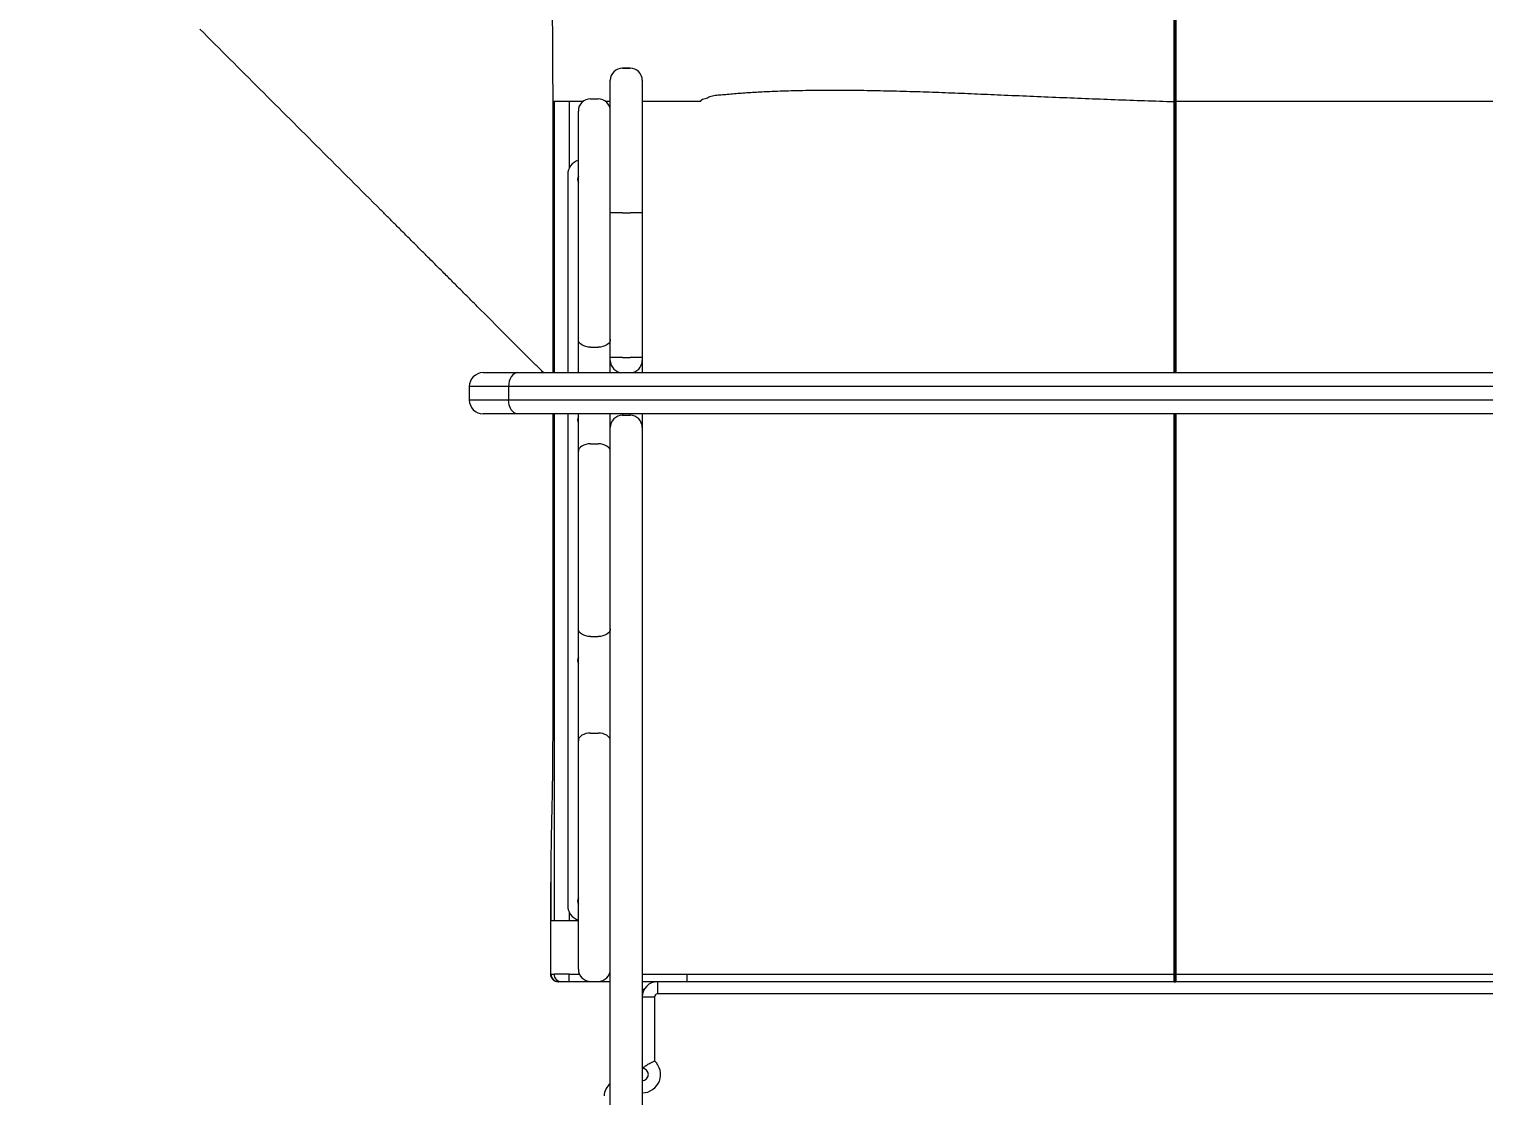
# Model space of a CAD drawing. Header units: millimetres. Extents: x -7720 to 6073, y -7402 to 5433.
# Drawn here: x -2268 to -1312, y 2390 to 3090 of the extents above; entities that cross this region are included whole.
import ezdxf

# ---------------------------------------------------------------- set-up
doc = ezdxf.new("R2010")
doc.units = ezdxf.units.MM
for name, color, linetype in [('DIKOM_ОБЪЕКТ', 7, 'Continuous'), ('DIKOM_РАЗМЕР_ЗОНА', 7, 'Continuous'), ('DIKOM_РАЗМЕР_ОБЪЕКТА', 7, 'Continuous')]:
    doc.layers.add(name, color=color, linetype=linetype)
doc.styles.add('style1', font='arial.ttf', dxfattribs={"width": 0.8})
doc.dimstyles.new('1-50', dxfattribs={"dimtxt": 300, "dimasz": 200, "dimexe": 100, "dimexo": 0, "dimgap": 100, "dimtad": 1, "dimtxsty": 'style1', "dimcen": 200, "dimclrd": 7, "dimclre": 7, "dimclrt": 7, "dimadec": 1, "dimazin": 2, "dimtfac": 1, "dimtmove": 0, "dimatfit": 2, "dimfxl": 0, "dimlwd": 25, "dimlwe": 18, "dimarcsym": 0})

# ---------------------------------------------------------------- blocks, each defined once
blk = doc.blocks.new('*D0')
at = {"layer": 'Defpoints', "color": 0, "transparency": 16777216}
for p in [(-1165.04, 3934.07), (-6387.82, -4153.36), (1392.52, -4153.36)]:
    blk.add_point(p, dxfattribs=at)
at = {"layer": 'DIKOM_РАЗМЕР_ОБЪЕКТА', "color": 7, "lineweight": 18, "transparency": 16777216}
for p, q in [((-1165.04, 3934.07), (-6487.82, 3934.07)), ((1392.52, -4153.36), (-6487.82, -4153.36))]:
    blk.add_line(p, q, dxfattribs=at)
at = {"layer": 'DIKOM_РАЗМЕР_ОБЪЕКТА', "color": 7, "lineweight": 25, "transparency": 16777216}
blk.add_line((-6387.82, 3734.07), (-6387.82, -3953.36), dxfattribs=at)
at = {"layer": 'DIKOM_РАЗМЕР_ОБЪЕКТА', "color": 7, "transparency": 16777216}
for points in [[(-6421.16, 3734.07), (-6354.49, 3734.07), (-6387.82, 3934.07)], [(-6421.16, -3953.36), (-6354.49, -3953.36), (-6387.82, -4153.36)]]:
    blk.add_solid(points, dxfattribs=at)
at = {"layer": 'DIKOM_РАЗМЕР_ОБЪЕКТА', "color": 7, "transparency": 16777216, "insert": (-6640.99, -109.65), "char_height": 300, "attachment_point": 5, "rotation": 90, "style": 'style1'}
blk.add_mtext('8100', dxfattribs=at)
blk = doc.blocks.new('*D2')
at = {"layer": 'Defpoints', "color": 0, "transparency": 16777216}
for p in [(-2365.16, 5433.02), (-7269.56, -6016.09), (1800.96, -6016.09)]:
    blk.add_point(p, dxfattribs=at)
at = {"layer": 'DIKOM_РАЗМЕР_ЗОНА', "color": 7, "lineweight": 18, "transparency": 16777216}
for p, q in [((-2365.16, 5433.02), (-7369.56, 5433.02)), ((1800.96, -6016.09), (-7369.56, -6016.09))]:
    blk.add_line(p, q, dxfattribs=at)
at = {"layer": 'DIKOM_РАЗМЕР_ЗОНА', "color": 7, "lineweight": 25, "transparency": 16777216}
blk.add_line((-7269.56, 5233.02), (-7269.56, -5816.09), dxfattribs=at)
at = {"layer": 'DIKOM_РАЗМЕР_ЗОНА', "color": 7, "transparency": 16777216}
for points in [[(-7302.9, 5233.02), (-7236.23, 5233.02), (-7269.56, 5433.02)], [(-7302.9, -5816.09), (-7236.23, -5816.09), (-7269.56, -6016.09)]]:
    blk.add_solid(points, dxfattribs=at)
at = {"layer": 'DIKOM_РАЗМЕР_ЗОНА', "color": 7, "transparency": 16777216, "insert": (-7522.73, -291.53), "char_height": 300, "attachment_point": 5, "rotation": 90, "style": 'style1'}
blk.add_mtext('11500', dxfattribs=at)

msp = doc.modelspace()

# ---------------------------------------------------------------- linework, layer by layer
at = {"layer": 'DIKOM_ОБЪЕКТ', "color": 7, "linetype": 'Continuous', "lineweight": 15}
for p, q in [((-1515.044, 3042.559), (-1515.044, 3173.65)), ((-1515.044, 3173.649), (-1515.044, 3042.562)), ((-1873.044, 3064.784), (-1878.044, 3064.784)), ((-1878.044, 3064.784), (-1873.044, 3064.784)), ((-1886.044, 2969.784), (-1886.044, 3056.784)), ((-1865.044, 3056.784), (-1865.044, 2969.784)), ((-1923.016, 3042.784), (-1923.865, 3042.784)), ((-1923.865, 3042.784), (-1923.865, 3042.233)), ((-1923.016, 3042.784), (-1922.975, 2864.784)), ((-1913.015, 3042.784), (-1913.015, 2999.168)), ((-1899.044, 3044.594), (-1894.044, 3044.594)), ((-1515.559, 3042.772), (-1515.559, 3042.801)), ((-1515.044, 2864.784), (-1515.044, 3042.545)), ((-1515.044, 3042.544), (-1515.044, 3042.532)), ((-1515.044, 3042.532), (-1515.044, 2864.784)), ((-1907.044, 2886.564), (-1907.044, 3036.594)), ((-1914.044, 2994.784), (-1914.044, 2864.784)), ((-1886.044, 2874.784), (-1886.044, 2969.784)), ((-1878.044, 2969.784), (-1886.044, 2969.784)), ((-1878.044, 2969.784), (-1873.044, 2969.784)), ((-1865.044, 2969.784), (-1873.044, 2969.784)), ((-1865.044, 2969.784), (-1865.044, 2874.784)), ((-1907.044, 2864.784), (-1907.044, 2886.564)), ((-1899.044, 2881.491), (-1894.044, 2881.491)), ((-1886.044, 2872.784), (-1886.044, 2874.784)), ((-1878.044, 2874.784), (-1886.044, 2874.784)), ((-1886.044, 2864.784), (-1886.044, 2872.784)), ((-1878.044, 2874.784), (-1873.044, 2874.784)), ((-1865.044, 2874.784), (-1873.044, 2874.784)), ((-1865.044, 2874.784), (-1865.044, 2872.784)), ((-1865.044, 2872.784), (-1865.044, 2864.784)), ((-1969.605, 2864.784), (-1946.857, 2864.784)), ((-1946.857, 2864.784), (-1083.23, 2864.784)), ((-1978.705, 2855.684), (-1978.705, 2846.884)), ((-1952.848, 2855.684), (-1978.705, 2855.684)), ((-1077.239, 2855.684), (-1952.848, 2855.684)), ((-1952.848, 2855.684), (-1952.848, 2846.884)), ((-1978.705, 2846.884), (-1952.848, 2846.884)), ((-1952.848, 2846.884), (-1077.239, 2846.884)), ((-1946.857, 2837.784), (-1969.605, 2837.784)), ((-1083.23, 2837.784), (-1946.857, 2837.784)), ((-1914.044, 2837.784), (-1914.044, 2514.784)), ((-1907.044, 2813.004), (-1907.044, 2837.784)), ((-1886.044, 2828.784), (-1886.044, 2837.784)), ((-1878.044, 2837.784), (-1878.044, 2836.784)), ((-1878.044, 2836.784), (-1873.044, 2836.784)), ((-1873.044, 2836.784), (-1873.044, 2837.784)), ((-1865.044, 2837.784), (-1865.044, 2828.784)), ((-1515.044, 2837.784), (-1515.044, 2707.95)), ((-1515.044, 2708.01), (-1515.044, 2837.784)), ((-1886.044, 2826.784), (-1886.044, 2828.784)), ((-1886.044, 1953.784), (-1886.044, 2826.784)), ((-1865.044, 2828.784), (-1865.044, 2826.784)), ((-1865.044, 2826.784), (-1865.044, 1953.784)), ((-1907.044, 2696.564), (-1907.044, 2813.004)), ((-1899.044, 2818.077), (-1894.044, 2818.077)), ((-1907.044, 2623.004), (-1907.044, 2696.564)), ((-1899.044, 2691.491), (-1894.044, 2691.491)), ((-1907.044, 2472.974), (-1907.044, 2623.004)), ((-1899.044, 2628.077), (-1894.044, 2628.077)), ((-1925.044, 2548.737), (-1925.044, 2504.784)), ((-1925.044, 2469.784), (-1925.044, 2504.784)), ((-1913.015, 2510.593), (-1913.015, 2504.784)), ((-1907.044, 2504.784), (-1913.015, 2504.784)), ((-1515.544, 2469.784), (-1515.544, 2504.784)), ((-1515.044, 2504.784), (-1515.044, 2469.784)), ((-1515.044, 2469.784), (-1515.044, 2504.784)), ((-1514.544, 2504.784), (-1514.544, 2469.784)), ((-1925.366, 2491.272), (-1925.366, 2469.784)), ((-1925.366, 2469.784), (-1925.044, 2469.784)), ((-1913.015, 2469.784), (-1923.016, 2469.784)), ((-1913.015, 2469.784), (-1906.31, 2469.784)), ((-1886.725, 2469.784), (-1886.044, 2469.784)), ((-1835.563, 2469.784), (-1515.544, 2469.784)), ((-1835.563, 2464.784), (-1835.563, 2469.784)), ((-1515.544, 2469.784), (-1515.044, 2469.784)), ((-1515.544, 2464.784), (-1515.544, 2469.784)), ((-1515.044, 2469.784), (-1515.044, 2465.284)), ((-1515.044, 2469.784), (-1514.544, 2469.784)), ((-1514.544, 2469.784), (-1194.525, 2469.784)), ((-1514.544, 2469.784), (-1514.544, 2464.784)), ((-1920.044, 2464.784), (-1920.367, 2464.784)), ((-1918.016, 2464.784), (-1920.044, 2464.784)), ((-1886.044, 2464.784), (-1913.016, 2464.784)), ((-1899.044, 2464.974), (-1894.044, 2464.974)), ((-1865.044, 2459.784), (-1863.704, 2459.784)), ((-1855.044, 2464.784), (-1855.044, 2456.784)), ((-1175.044, 2456.784), (-1855.044, 2456.784)), ((-1515.544, 2464.784), (-1835.563, 2464.784)), ((-1515.544, 2464.784), (-1514.544, 2464.784)), ((-1194.525, 2464.784), (-1514.544, 2464.784)), ((-1865.044, 2454.784), (-1857.044, 2454.784)), ((-1857.044, 2454.784), (-1857.044, 2412.728))]:
    msp.add_line(p, q, dxfattribs=at)
at = {"layer": 'DIKOM_ОБЪЕКТ', "color": 7, "linetype": 'Continuous', "lineweight": 15, "flags": 128}
for points in [[(-1515.559, 3042.801), (-1515.559, 3043.679), (-1515.557, 3047.191), (-1515.55, 3061.242), (-1515.522, 3117.442), (-1515.494, 3173.887)], [(-1514.495, 3173.888), (-1514.495, 3173.01), (-1514.497, 3169.5), (-1514.504, 3155.457), (-1514.533, 3099.284), (-1514.543, 3078.876), (-1514.56, 3042.784)], [(-1923.865, 3042.233), (-1923.865, 3039.233), (-1923.866, 3027.233), (-1923.866, 2979.233), (-1923.867, 2864.784)], [(-1515.58, 2864.784), (-1515.563, 3007.585), (-1515.559, 3042.772)], [(-1515.559, 3042.801), (-1515.46, 3042.797), (-1515.363, 3042.785), (-1515.274, 3042.763), (-1515.196, 3042.733), (-1515.131, 3042.697), (-1515.083, 3042.655), (-1515.054, 3042.609), (-1515.044, 3042.562)], [(-1515.559, 3042.772), (-1515.46, 3042.768), (-1515.363, 3042.756), (-1515.274, 3042.734), (-1515.196, 3042.704), (-1515.131, 3042.668), (-1515.083, 3042.626), (-1515.054, 3042.58), (-1515.044, 3042.532)], [(-1514.56, 3042.784), (-1514.56, 3041.906), (-1514.561, 3038.395), (-1514.562, 3024.348), (-1514.568, 2968.164), (-1514.582, 2864.784)], [(-1899.044, 2881.491), (-1900.604, 2881.588), (-1902.105, 2881.877), (-1903.488, 2882.346), (-1904.7, 2882.977), (-1905.695, 2883.746), (-1906.435, 2884.623), (-1906.89, 2885.574), (-1907.044, 2886.564)], [(-1886.044, 2886.564), (-1886.197, 2885.574), (-1886.653, 2884.623), (-1887.392, 2883.746), (-1888.387, 2882.977), (-1889.599, 2882.346), (-1890.982, 2881.877), (-1892.483, 2881.588), (-1894.044, 2881.491)], [(-1946.857, 2864.784), (-1948.026, 2864.609), (-1949.15, 2864.091), (-1950.186, 2863.25), (-1951.094, 2862.119), (-1951.839, 2860.74), (-1952.392, 2859.167), (-1952.733, 2857.459), (-1952.848, 2855.684)], [(-1946.857, 2837.784), (-1948.026, 2837.959), (-1949.15, 2838.477), (-1950.186, 2839.318), (-1951.094, 2840.449), (-1951.839, 2841.828), (-1952.392, 2843.402), (-1952.733, 2845.109), (-1952.848, 2846.884)], [(-1923.867, 2837.784), (-1923.867, 2787.233), (-1923.867, 2748.23), (-1923.867, 2696.507), (-1923.866, 2644.784)], [(-1514.586, 2837.784), (-1514.599, 2743.426), (-1514.607, 2708.247)], [(-1899.044, 2818.077), (-1900.604, 2817.98), (-1902.105, 2817.691), (-1903.488, 2817.222), (-1904.7, 2816.591), (-1905.695, 2815.823), (-1906.435, 2814.946), (-1906.89, 2813.994), (-1907.044, 2813.004)], [(-1886.044, 2813.004), (-1886.197, 2813.994), (-1886.653, 2814.946), (-1887.392, 2815.823), (-1888.387, 2816.591), (-1889.599, 2817.222), (-1890.982, 2817.691), (-1892.483, 2817.98), (-1894.044, 2818.077)], [(-1515.605, 2708.188), (-1515.499, 2708.188), (-1515.395, 2708.179), (-1515.298, 2708.159), (-1515.212, 2708.129), (-1515.141, 2708.092), (-1515.088, 2708.048), (-1515.055, 2708), (-1515.044, 2707.95)], [(-1515.044, 2708.01), (-1515.035, 2708.053), (-1515.011, 2708.095), (-1514.972, 2708.133), (-1514.919, 2708.168), (-1514.853, 2708.198), (-1514.778, 2708.221), (-1514.695, 2708.238), (-1514.607, 2708.247)], [(-1899.044, 2691.491), (-1900.604, 2691.588), (-1902.105, 2691.877), (-1903.488, 2692.346), (-1904.7, 2692.977), (-1905.695, 2693.746), (-1906.435, 2694.623), (-1906.89, 2695.574), (-1907.044, 2696.564)], [(-1886.044, 2696.564), (-1886.197, 2695.574), (-1886.653, 2694.623), (-1887.392, 2693.746), (-1888.387, 2692.977), (-1889.599, 2692.346), (-1890.982, 2691.877), (-1892.483, 2691.588), (-1894.044, 2691.491)], [(-1899.044, 2628.077), (-1900.604, 2627.98), (-1902.105, 2627.691), (-1903.488, 2627.222), (-1904.7, 2626.591), (-1905.695, 2625.823), (-1906.435, 2624.946), (-1906.89, 2623.994), (-1907.044, 2623.004)], [(-1886.044, 2623.004), (-1886.197, 2623.994), (-1886.653, 2624.946), (-1887.392, 2625.823), (-1888.387, 2626.591), (-1889.599, 2627.222), (-1890.982, 2627.691), (-1892.483, 2627.98), (-1894.044, 2628.077)], [(-1913.016, 2464.784), (-1913.016, 2464.88), (-1913.016, 2465.165), (-1913.016, 2465.627), (-1913.016, 2466.249), (-1913.016, 2467.006), (-1913.015, 2467.871), (-1913.015, 2468.809), (-1913.015, 2469.784)]]:
    msp.add_lwpolyline(points, dxfattribs=at)
at = {"layer": 'DIKOM_ОБЪЕКТ', "color": 7, "linetype": 'Continuous', "lineweight": 15}
for centre, radius, start, end in [((-1878.044, 3056.784), 8, 90, 180), ((-1873.044, 3056.784), 8, 0, 90), ((-1899.044, 3036.594), 8, 90, 180), ((-1894.044, 3036.594), 8, 0, 90), ((-1904.044, 2994.784), 10, 107.457603, 180), ((-1903.044, 2991.784), 4.5, 152.733956, 207.266044), ((-1878.044, 2872.784), 8, 180, 270), ((-1873.044, 2872.784), 8, 270, 0), ((-1969.605, 2855.684), 9.1, 90, 180), ((-1969.605, 2846.884), 9.1, 180, 270), ((-1903.044, 2833.784), 4.5, 152.733956, 207.266044), ((-1878.044, 2828.784), 8, 90, 180), ((-1873.044, 2828.784), 8, 0, 90), ((-1903.044, 2675.784), 4.5, 152.733956, 207.266044), ((-1904.044, 2514.784), 10, 180, 252.542397), ((-1903.044, 2517.784), 4.5, 152.733956, 207.266044), ((-1920.367, 2469.784), 5, 179.994647, 269.996473), ((-1920.044, 2469.784), 5, 179.994647, 269.996473), ((-1918.016, 2469.784), 5, 179.995617, 269.996186), ((-1899.044, 2472.974), 8, 180, 270), ((-1894.044, 2472.974), 8, 270, 0), ((-1855.044, 2454.784), 10, 90, 180), ((-1855.044, 2454.784), 2, 90, 180), ((-1515.544, 2465.284), 0.5, 270, 0), ((-1514.544, 2465.284), 0.5, 180, 270), ((-1865.044, 2403.784), 12, 270, 48.189685), ((-1865.044, 2403.784), 4, 270, 90), ((-1880.044, 2389.784), 10, 126.869898, 180)]:
    msp.add_arc(centre, radius, start, end, dxfattribs=at)
for points, knots in [([(-2026.797, 2961.592), (-2028.462, 2963.257), (-2031.795, 2966.587), (-2048.447, 2983.229), (-2076.58, 3011.348), (-2116.197, 3050.945), (-2142.502, 3077.253), (-2155.668, 3090.407), (-2155.682, 3090.42)], [0, 0, 0, 0, 0.0387817, 0.0775843, 0.3875399, 0.6936149, 0.9996898, 1, 1, 1, 1]), ([(-1924.167, 3096.55), (-1924.136, 3091.993), (-1924.074, 3082.878), (-1923.991, 3068.936), (-1923.92, 3055.552), (-1923.883, 3046.816), (-1923.865, 3042.784)], [0, 0, 0, 0, 0.2592846, 0.5185694, 0.7778526, 1, 1, 1, 1]), ([(-1826.52, 3042.784), (-1826.52, 3042.784), (-1826.52, 3044.662), (-1823.4, 3044.336), (-1820.77, 3046.445), (-1817.046, 3046.976), (-1813.207, 3047.364), (-1807.541, 3047.758), (-1799.976, 3048.477), (-1790.178, 3049.092), (-1778.72, 3049.675), (-1765.395, 3050.11), (-1750.045, 3050.353), (-1734.017, 3050.379), (-1717.403, 3050.209), (-1700.297, 3049.862), (-1683.151, 3049.366), (-1666.046, 3048.755), (-1649.052, 3048.074), (-1631.28, 3047.31), (-1612.744, 3046.507), (-1593.469, 3045.698), (-1574.048, 3044.909), (-1554.549, 3044.156), (-1535.034, 3043.442), (-1522.046, 3043.014), (-1515.559, 3042.801)], [0, 0, 0, 0, 0.0000001, 0.0157423, 0.0314741, 0.0489638, 0.0665031, 0.0840447, 0.1234174, 0.162813, 0.2021871, 0.2555509, 0.3090985, 0.3627512, 0.416417, 0.4699948, 0.523379, 0.5731578, 0.6229712, 0.6727544, 0.7271789, 0.7817165, 0.8363288, 0.890961, 0.9455447, 1, 1, 1, 1]), ([(-1913.015, 3042.784), (-1913.663, 3042.784), (-1914.957, 3042.784), (-1916.827, 3042.784), (-1918.552, 3042.784), (-1920.07, 3042.784), (-1921.323, 3042.784), (-1922.259, 3042.784), (-1922.872, 3042.784), (-1922.968, 3042.784), (-1923.016, 3042.784)], [0, 0, 0, 0, 0.12500748, 0.25000178, 0.37499743, 0.49999983, 0.62500268, 0.75000269, 0.87500154, 1, 1, 1, 1]), ([(-1903.879, 3042.784), (-1903.929, 3042.784), (-1906.975, 3042.784), (-1910.02, 3042.784), (-1913.015, 3042.784)], [0, 0, 0, 0, 0.0164343, 1, 1, 1, 1]), ([(-1886.044, 3042.784), (-1886.048, 3042.784), (-1887.091, 3042.784), (-1888.134, 3042.784), (-1889.172, 3042.784)], [0, 0, 0, 0, 0.004516, 1, 1, 1, 1]), ([(-1826.52, 3042.784), (-1829.101, 3042.784), (-1834.261, 3042.784), (-1841.042, 3042.784), (-1847.085, 3042.784), (-1852.393, 3042.784), (-1856.904, 3042.784), (-1860.57, 3042.784), (-1863.207, 3042.784), (-1864.694, 3042.784), (-1864.977, 3042.784), (-1865.044, 3042.784)], [0, 0, 0, 0, 0.1172681, 0.2345352, 0.3518029, 0.469071, 0.5923989, 0.715726, 0.8390531, 0.9623804, 1, 1, 1, 1]), ([(-1515.044, 3042.545), (-1515.036, 3042.575), (-1515.022, 3042.637), (-1514.911, 3042.715), (-1514.752, 3042.771), (-1514.624, 3042.78), (-1514.56, 3042.784)], [0, 0, 0, 0, 0.250055, 0.5000393, 0.7499939, 1, 1, 1, 1]), ([(-1325.044, 3042.784), (-1332.535, 3042.784), (-1347.525, 3042.784), (-1370.626, 3042.784), (-1394.102, 3042.784), (-1417.885, 3042.784), (-1441.881, 3042.784), (-1466.018, 3042.784), (-1490.253, 3042.784), (-1506.468, 3042.784), (-1514.56, 3042.784)], [0, 0, 0, 0, 0.1255429, 0.2512218, 0.3769366, 0.5025833, 0.6274352, 0.7520156, 0.8762314, 1, 1, 1, 1]), ([(-1261.371, 3042.784), (-1266.453, 3042.784), (-1276.629, 3042.784), (-1292.403, 3042.784), (-1308.509, 3042.784), (-1319.529, 3042.784), (-1325.044, 3042.784)], [0, 0, 0, 0, 0.2492105, 0.4989918, 0.7492809, 1, 1, 1, 1]), ([(-1929.872, 2864.784), (-1931.541, 2866.45), (-1939.645, 2874.541), (-1954.153, 2889.027), (-1968.993, 2903.845), (-1979.052, 2913.892), (-1984.524, 2919.357), (-1990.157, 2924.983), (-1995.379, 2930.2), (-2000.374, 2935.191), (-2005.05, 2939.863), (-2010.084, 2944.892), (-2015.447, 2950.251), (-2021.057, 2955.857), (-2024.886, 2959.683), (-2026.797, 2961.592)], [0, 0, 0, 0, 0.0562244, 0.2729814, 0.4897385, 0.5530477, 0.6163933, 0.6796664, 0.7428767, 0.784937, 0.8271274, 0.8691827, 0.9127415, 0.956448, 1, 1, 1, 1]), ([(-1922.969, 2837.784), (-1922.966, 2821.274), (-1922.94, 2710.275), (-1922.919, 2599.274), (-1922.9, 2504.784)], [0, 0, 0, 0, 0.1487367, 1, 1, 1, 1]), ([(-1515.605, 2708.188), (-1515.605, 2708.48), (-1515.604, 2709.944), (-1515.603, 2716.09), (-1515.597, 2740.675), (-1515.589, 2782.412), (-1515.585, 2819.463), (-1515.583, 2837.784)], [0, 0, 0, 0, 0.0067747, 0.0338748, 0.1422746, 0.5758732, 1, 1, 1, 1]), ([(-1515.544, 2504.784), (-1515.546, 2511.627), (-1515.551, 2525.317), (-1515.561, 2545.801), (-1515.567, 2560.154), (-1515.572, 2570.694), (-1515.575, 2580.492), (-1515.58, 2595.485), (-1515.584, 2613.999), (-1515.59, 2632.98), (-1515.597, 2652.359), (-1515.603, 2671.398), (-1515.607, 2690.077), (-1515.605, 2702.154), (-1515.605, 2708.188)], [0, 0, 0, 0, 0.0967805, 0.1936179, 0.290399, 0.3011909, 0.3443605, 0.4307956, 0.5172304, 0.6136717, 0.7102798, 0.8069455, 0.9035564, 1, 1, 1, 1]), ([(-1515.044, 2504.784), (-1515.044, 2512.623), (-1515.044, 2528.306), (-1515.044, 2551.757), (-1515.044, 2575.29), (-1515.044, 2598.826), (-1515.044, 2622.279), (-1515.044, 2643.105), (-1515.044, 2661.361), (-1515.044, 2677.181), (-1515.044, 2692.778), (-1515.044, 2702.933), (-1515.044, 2708.01)], [0, 0, 0, 0, 0.110972, 0.2220285, 0.3329996, 0.4471963, 0.5614863, 0.6756831, 0.7564965, 0.83731, 0.9186548, 1, 1, 1, 1]), ([(-1515.044, 2707.95), (-1515.044, 2702.502), (-1515.044, 2691.601), (-1515.044, 2674.791), (-1515.044, 2657.688), (-1515.044, 2640.106), (-1515.044, 2622.07), (-1515.044, 2603.603), (-1515.044, 2584.937), (-1515.044, 2567.343), (-1515.044, 2550.888), (-1515.044, 2535.581), (-1515.044, 2520.206), (-1515.044, 2509.925), (-1515.044, 2504.784)], [0, 0, 0, 0, 0.0872614, 0.1746049, 0.2619472, 0.3492067, 0.4392584, 0.5294013, 0.6195445, 0.7095965, 0.7820062, 0.854416, 0.9272081, 1, 1, 1, 1]), ([(-1514.607, 2708.247), (-1514.604, 2701.627), (-1514.6, 2688.388), (-1514.595, 2667.788), (-1514.59, 2646.691), (-1514.587, 2631.797), (-1514.585, 2622.028), (-1514.583, 2615.478), (-1514.581, 2605.334), (-1514.576, 2589.975), (-1514.57, 2571.352), (-1514.561, 2549.346), (-1514.551, 2527.136), (-1514.546, 2512.235), (-1514.544, 2504.784)], [0, 0, 0, 0, 0.1057308, 0.2114616, 0.3183933, 0.425325, 0.4327299, 0.4623491, 0.5215933, 0.580889, 0.6850911, 0.7892934, 0.8946465, 1, 1, 1, 1]), ([(-1923.866, 2644.784), (-1923.868, 2641.544), (-1923.872, 2635.253), (-1923.902, 2626.031), (-1923.947, 2617.23), (-1924.006, 2609.23), (-1924.074, 2602.072), (-1924.15, 2595.725), (-1924.235, 2589.805), (-1924.33, 2584.391), (-1924.433, 2579.464), (-1924.508, 2576.672), (-1924.545, 2575.277)], [0, 0, 0, 0, 0.1167371, 0.2267084, 0.3370307, 0.4470021, 0.5391005, 0.6314032, 0.723501, 0.8155997, 0.9079029, 1, 1, 1, 1]), ([(-1924.545, 2575.277), (-1924.598, 2573.283), (-1924.705, 2569.27), (-1924.838, 2562.509), (-1924.952, 2555.658), (-1925.013, 2551.05), (-1925.044, 2548.737)], [0, 0, 0, 0, 0.2774757, 0.5584124, 0.7783506, 1, 1, 1, 1]), ([(-1925.044, 2548.737), (-1925.064, 2547.035), (-1925.112, 2543.087), (-1925.176, 2536.523), (-1925.237, 2529.026), (-1925.288, 2521.177), (-1925.33, 2512.246), (-1925.36, 2502.255), (-1925.364, 2494.948), (-1925.366, 2491.272)], [0, 0, 0, 0, 0.1011574, 0.23462764, 0.36809694, 0.50544421, 0.64279191, 0.82028814, 1, 1, 1, 1]), ([(-1922.9, 2504.784), (-1922.966, 2504.784), (-1923.097, 2504.784), (-1923.146, 2504.784), (-1923.235, 2504.784), (-1923.37, 2504.784), (-1923.634, 2504.784), (-1924.209, 2504.784), (-1924.701, 2504.784), (-1925.044, 2504.784)], [0, 0, 0, 0, 0.0391739, 0.078375, 0.1175762, 0.1567764, 0.2799799, 0.4999864, 1, 1, 1, 1]), ([(-1913.015, 2504.784), (-1914.198, 2504.784), (-1916.565, 2504.784), (-1919.651, 2504.784), (-1921.999, 2504.784), (-1922.6, 2504.784), (-1922.9, 2504.784)], [0, 0, 0, 0, 0.2500089, 0.5000072, 0.7500137, 1, 1, 1, 1]), ([(-1515.544, 2504.784), (-1515.478, 2504.784), (-1515.347, 2504.784), (-1515.182, 2504.784), (-1515.066, 2504.784), (-1515.051, 2504.784), (-1515.044, 2504.784)], [0, 0, 0, 0, 0.2499817, 0.4999698, 0.7500108, 1, 1, 1, 1]), ([(-1515.044, 2504.784), (-1515.036, 2504.784), (-1515.021, 2504.784), (-1514.905, 2504.784), (-1514.74, 2504.784), (-1514.609, 2504.784), (-1514.544, 2504.784)], [0, 0, 0, 0, 0.2499892, 0.5000302, 0.7500183, 1, 1, 1, 1]), ([(-1925.044, 2469.784), (-1924.985, 2469.784), (-1924.69, 2469.784), (-1924.13, 2469.784), (-1923.016, 2469.784), (-1923.016, 2469.784), (-1923.016, 2469.784)], [0, 0, 0, 0, 0.0860614, 0.4303089, 0.999999, 1, 1, 1, 1]), ([(-1865.044, 2469.784), (-1864.986, 2469.784), (-1864.763, 2469.784), (-1863.391, 2469.784), (-1861.137, 2469.784), (-1858.07, 2469.784), (-1854.396, 2469.784), (-1850.172, 2469.784), (-1845.542, 2469.784), (-1840.623, 2469.784), (-1837.249, 2469.784), (-1835.563, 2469.784)], [0, 0, 0, 0, 0.04233206, 0.16203055, 0.2817311, 0.40141977, 0.52111096, 0.64083169, 0.76055072, 0.8802746, 1, 1, 1, 1]), ([(-1913.016, 2464.784), (-1913.578, 2464.784), (-1914.7, 2464.784), (-1916.197, 2464.784), (-1917.329, 2464.784), (-1917.918, 2464.784), (-1917.989, 2464.784), (-1918.016, 2464.784)], [0, 0, 0, 0, 0.2167372, 0.4335314, 0.6505031, 0.8673411, 1, 1, 1, 1]), ([(-1835.563, 2464.784), (-1837.53, 2464.784), (-1841.466, 2464.784), (-1847.204, 2464.784), (-1852.61, 2464.784), (-1857.523, 2464.784), (-1861.788, 2464.784), (-1863.979, 2464.784), (-1865.044, 2464.784)], [0, 0, 0, 0, 0.1682445, 0.336489, 0.5047341, 0.67298, 0.8411823, 1, 1, 1, 1]), ([(-1865.044, 2407.784), (-1864.991, 2407.838), (-1864.874, 2407.959), (-1863.848, 2408.886), (-1862.035, 2410.168), (-1859.77, 2411.442), (-1858.038, 2412.278), (-1857.234, 2412.643), (-1857.05, 2412.726), (-1857.044, 2412.728)], [0, 0, 0, 0, 0.149897, 0.33592197, 0.5694833, 0.80474338, 0.95524695, 0.99846808, 1, 1, 1, 1])]:
    msp.add_open_spline(points, degree=3, knots=knots, dxfattribs=at)

# ---------------------------------------------------------------- dimensions: what is measured, and where the dimension line sits
at = {"layer": 'DIKOM_РАЗМЕР_ЗОНА'}
dim = msp.add_linear_dim(base=(-7269.562, -6016.09), p1=(-2365.162, 5433.022), p2=(1800.959, -6016.09), angle=90, text='11500', dimstyle='1-50', dxfattribs=at)
dim.commit()
dim.dimension.update_dxf_attribs({"geometry": '*D2', "text_midpoint": (-7269.562, -291.534), "dimtype": 160})
at = {"layer": 'DIKOM_РАЗМЕР_ОБЪЕКТА'}
dim = msp.add_linear_dim(base=(-6387.822, -4153.364), p1=(-1165.044, 3934.068), p2=(1392.523, -4153.364), angle=90, text='8100', dimstyle='1-50', dxfattribs=at)
dim.commit()
dim.dimension.update_dxf_attribs({"geometry": '*D0', "text_midpoint": (-6387.822, -109.648), "dimtype": 160})

doc.saveas('drawing.dxf')
